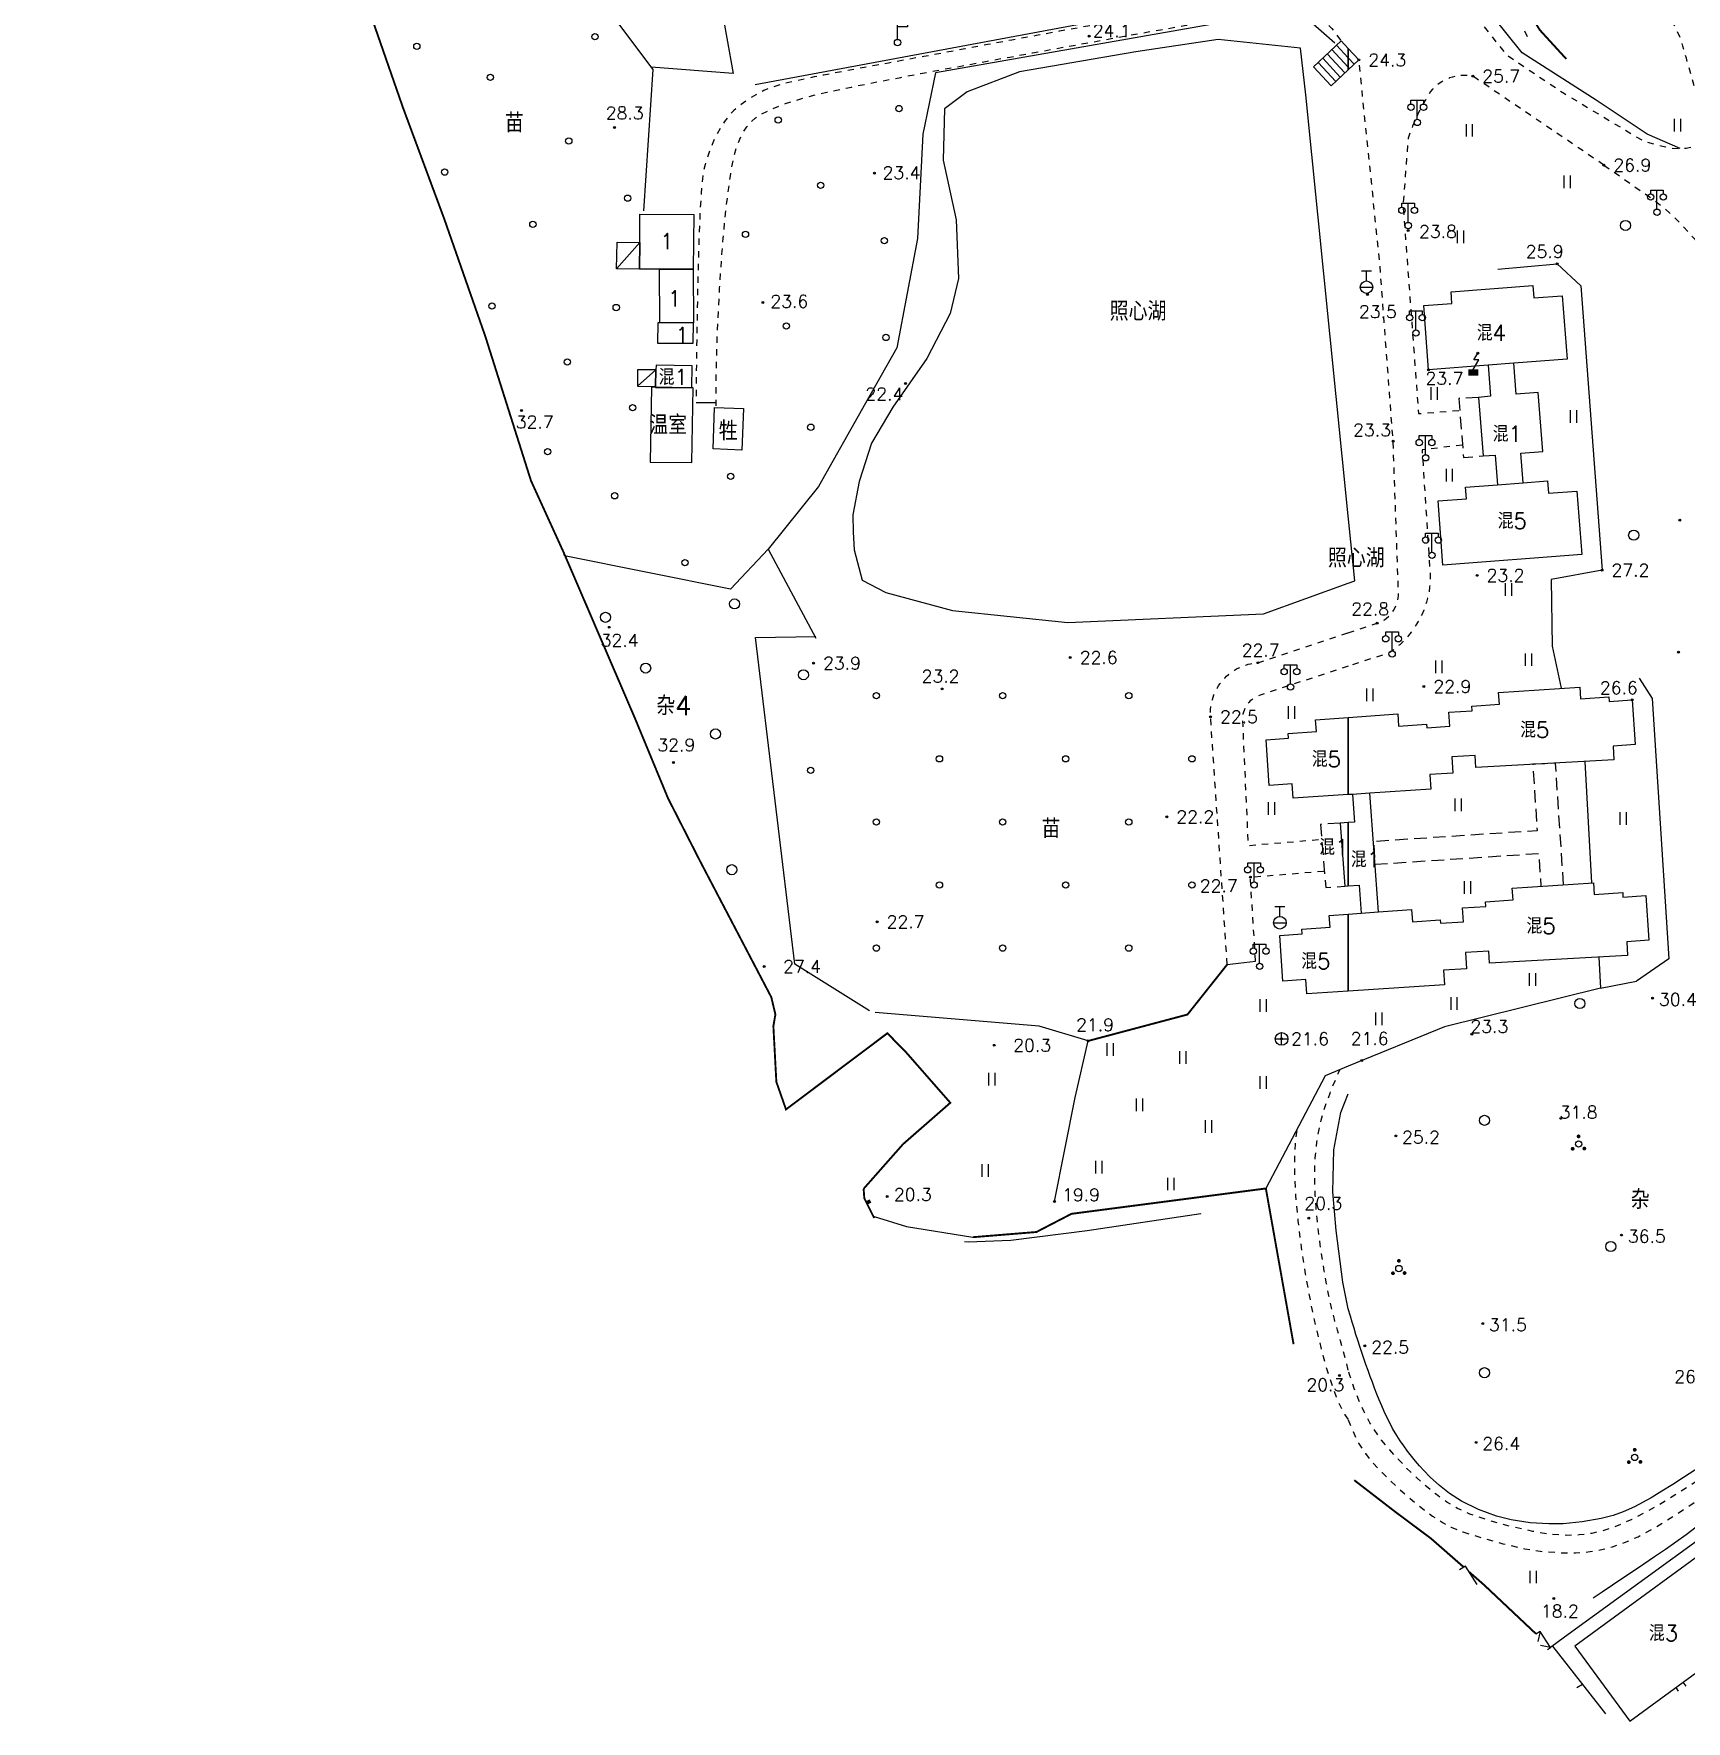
# Model space of a CAD drawing. Extents: x 115374 to 116875, y 149866 to 152432.
# Drawn here: x 115791.7 to 116053.6, y 150052 to 150319.4 of the extents above; entities that cross this region are included whole.
import ezdxf
from ezdxf.enums import TextEntityAlignment as Align

# ---------------------------------------------------------------- set-up
doc = ezdxf.new("R2010")
doc.units = 0
doc.header["$MEASUREMENT"] = 0
doc.header["$PDMODE"] = 32
doc.header["$PDSIZE"] = 0.3
for name, pattern in [('X3', [5, 4, -1]), ('X5', [3, 2, -1]), ('X6', [2, 1, -1])]:
    doc.linetypes.add(name, pattern=pattern)
doc.layers.get('0').update_dxf_attribs({"linetype": 'CONTINUOUS'})
for name, color, linetype in [('BOUND', 7, 'CONTINUOUS'), ('DLDW', 14, 'CONTINUOUS'), ('DLSS', 5, 'CONTINUOUS'), ('DMTZ', 5, 'CONTINUOUS'), ('GCD', 1, 'CONTINUOUS'), ('GXYZ', 2, 'CONTINUOUS'), ('JMD', 6, 'CONTINUOUS'), ('SXSS', 5, 'CONTINUOUS'), ('YZH', 2, 'CONTINUOUS'), ('ZBTZ', 5, 'CONTINUOUS')]:
    doc.layers.add(name, color=color, linetype=linetype)
doc.styles.add('HZ', font='rs.shx', dxfattribs={"bigfont": 'hztxt.shx'})
doc.linetypes.add('X17', pattern='A,9.4,[169,symbolx.shx,S=1,R=0,X=0,Y=0.15],0.6', length=10)
doc.linetypes.add('X18', pattern='A,9.4,[169,symbolx.shx,S=1,R=-90,X=0,Y=-0.15],0.6', length=10)
doc.linetypes.add('X20', pattern='A,4.5,[145,symbolx.shx,S=1,R=0,X=0,Y=0],4.5,-0.5,[146,symbolx.shx,S=1,R=0,X=0,Y=0],-0.5', length=10)
doc.linetypes.add('X23', pattern='A,8,-1,[148,symbolx.shx,S=1,R=0,X=0,Y=0],-1', length=10)
doc.linetypes.add('X33', pattern='A,2,[150,symbolx.shx,S=1,R=0,X=0,Y=1],1e-11', length=2)
doc.linetypes.add('X34', pattern='A,2,[150,symbolx.shx,S=1,R=0,X=0,Y=0],1e-11', length=2)
doc.linetypes.add('X35', pattern='A,2,[4,symbolt.shx,S=1,R=0,X=0,Y=0],2,[28,symbolt.shx,S=1,R=0,X=0,Y=0],1e-11', length=4)
doc.linetypes.add('X36', pattern='A,2,[4,symbolt.shx,S=1,R=180,X=0,Y=0],2,[28,symbolt.shx,S=1,R=180,X=0,Y=0],1e-11', length=4)
doc.linetypes.add('X4', pattern='A,0,-1e-09,[149,symbolx.shx,S=0.15,R=0,X=0,Y=0],-1.6', length=1.6)

# ---------------------------------------------------------------- blocks, each defined once
blk = doc.blocks.new('GC121')
for p, q in [((-0.5, -0.64), (-0.5, 1.36)), ((-0.5, -0.64), (-0.5, 0.86)), ((0.5, -0.64), (0.5, 1.36))]:
    blk.add_line(p, q)
blk = doc.blocks.new('GC159')
blk.add_circle((0.73, 0.68), 0.5)
blk = doc.blocks.new('GC044')
for p, q in [((-1, 0), (1, 0)), ((0, -1), (0, 1))]:
    blk.add_line(p, q)
blk.add_circle((0, 0), 1)
blk = doc.blocks.new('GC133')
for p, q in [((-0.81, 2.59), (0.79, 2.59)), ((-0.01, 0.99), (-0.01, 2.59)), ((-1.01, -0.01), (0.99, -0.01))]:
    blk.add_line(p, q)
blk.add_circle((-0.01, -0.01), 1)
blk = doc.blocks.new('GC097')
for p, q in [((-1, 2.92), (-1, 3.52)), ((-1, 3.52), (1, 3.52)), ((0, 0.52), (0, 3.52)), ((1, 3.52), (1, 2.92))]:
    blk.add_line(p, q)
for centre in [(-1, 2.42), (1, 2.42), (0.01, 0)]:
    blk.add_circle(centre, 0.5)
blk = doc.blocks.new('GC122')
blk.add_circle((0, 0), 0.8)
blk = doc.blocks.new('GC098')
for p, q in [((0, 0.5), (0, 3.5)), ((0, 3.5), (1.6, 3.5)), ((1.6, 3.5), (1.6, 2.5)), ((1.6, 2.5), (0, 2.5))]:
    blk.add_line(p, q)
blk.add_circle((0, 0), 0.5)
blk = doc.blocks.new('GC268')
for points, const_width in [([(-0.17, 0.74, 1), (0.13, 0.74, 1)], 0.3), ([(-0.15, 0.77, 1), (0.1, 0.77, 1)], 0.25), ([(-1.11, -1.23, 1), (-0.81, -1.23, 1)], 0.3), ([(-1.08, -1.22, 1), (-0.83, -1.22, 1)], 0.25), ([(0.74, -1.19, 1), (1.04, -1.19, 1)], 0.3), ([(0.73, -1.16, 1), (0.98, -1.16, 1)], 0.25)]:
    blk.add_lwpolyline(points, format="xyb", close=True, dxfattribs=dict(const_width=const_width))
blk.add_circle((-0.02, -0.48), 0.5)
blk = doc.blocks.new('GC129')
for p, q in [((0.06, 2.05), (0.66, 3.09)), ((0.48, 3.03), (0.67, 3.09)), ((0.67, 3.09), (0.72, 2.93)), ((-0.04, 0.49), (0.86, 2.05)), ((0.86, 2.05), (0.06, 2.05))]:
    blk.add_line(p, q)
at = {"linetype": 'Continuous', "const_width": 1, "flags": 128}
blk.add_lwpolyline([(-0.83, 0), (0.77, 0)], dxfattribs=at)
blk.add_point((0.67, 3.09))

msp = doc.modelspace()

# ---------------------------------------------------------------- linework, layer by layer
at = {"layer": 'BOUND', "linetype": 'Continuous', "elevation": 24.29, "flags": 128}
for points in [[(116000, 150317.08), (115998.88, 150318.29), (115994.48, 150314.21), (115997.28, 150311.19), (116000, 150313.71)], [(116000, 150313.71), (116001.68, 150315.27), (116000, 150317.08)]]:
    msp.add_lwpolyline(points, close=True, dxfattribs=at)
at = {"layer": 'DLDW', "linetype": 'Continuous', "elevation": 29.99, "flags": 128}
msp.add_lwpolyline([(115896.19, 150263.31), (115889.6, 150263.4), (115889.39, 150251.54), (115895.98, 150251.45)], close=True, dxfattribs=at)
at = {"layer": 'DLDW', "linetype": 'Continuous', "elevation": 26.84, "flags": 128}
msp.add_lwpolyline([(115904.17, 150260.05), (115903.92, 150253.44), (115899.38, 150253.62), (115899.58, 150260.19), (115904.17, 150260.05)], dxfattribs=at)
at = {"layer": 'DLSS', "linetype": 'X6', "flags": 128}
for points, elevation in [([(116000, 150390.71), (116004.07, 150369.01), (116006.48, 150357.45), (116008.2, 150349.4), (116010.15, 150343.64), (116015.3, 150331.83), (116021.23, 150320.91), (116025.04, 150316.1), (116034.24, 150309.96), (116046.76, 150302.44), (116050.29, 150301.48), (116051.28, 150301.31), (116052.52, 150301.23), (116053.55, 150301.3), (116054.55, 150301.53), (116055.59, 150302.1), (116056.22, 150302.89), (116056.37, 150303.23), (116056.5, 150304.2), (116056.38, 150305.21), (116056.24, 150305.89), (116056, 150306.89), (116055.74, 150307.87), (116055.48, 150308.85), (116055.21, 150309.81), (116054.94, 150310.77), (116054.67, 150311.73), (116054.4, 150312.68), (116054.12, 150313.64), (116053.84, 150314.59), (116053.57, 150315.54), (116053.29, 150316.5), (116053.02, 150317.46), (116052.72, 150318.55), (116047.47, 150329.64), (116039.14, 150340.64), (116029.89, 150354.79), (116022.49, 150365.8), (116019.93, 150369.66), (116018.13, 150374.65), (116016.16, 150382.42), (116014.98, 150403.52), (116015.64, 150421.28), (116015.46, 150424.58), (116014.76, 150428.08), (116013.01, 150432.37), (116011.44, 150434.78), (116009.75, 150435.39), (116007.73, 150435.1)], 29.19), ([(116040.51, 150298.61), (116046.83, 150294.2), (116048.47, 150293.05), (116050.04, 150291.81), (116051.4, 150290.62), (116052.81, 150289.2), (116054.15, 150287.72), (116054.8, 150286.96), (116055.45, 150286.2), (116056.1, 150285.43), (116057.13, 150284.2), (116057.78, 150283.44), (116058.43, 150282.67), (116059.08, 150281.91), (116059.72, 150281.15), (116060.94, 150279.69), (116061.57, 150278.92), (116062.2, 150278.14), (116062.84, 150277.36), (116063.47, 150276.59), (116064.12, 150275.83), (116065.19, 150274.64), (116066.61, 150273.24), (116068.09, 150271.89), (116069.61, 150270.6), (116071.18, 150269.34), (116073.69, 150267.45), (116075.35, 150266.34), (116076.91, 150265.44), (116078.72, 150264.62), (116081.54, 150263.58), (116084.18, 150262.71), (116087.05, 150261.78), (116089.94, 150261.03), (116091.48, 150260.8), (116093.48, 150260.67), (116094.49, 150260.66), (116096.77, 150260.77), (116100.74, 150261.29), (116104.46, 150261.71), (116106.46, 150261.72), (116107.78, 150261.57), (116108.76, 150261.36), (116110.68, 150260.7), (116112.49, 150259.82), (116113.33, 150259.29), (116127.9, 150237.94), (116136.12, 150226.2), (116152.82, 150202.86), (116157.07, 150196.34), (116157.45, 150195.39), (116157.54, 150194.79), (116157.36, 150193.83), (116156.93, 150192.89), (116156.43, 150192), (116155.9, 150191.15), (116155.34, 150190.33), (116154.75, 150189.5), (116154.14, 150188.72), (116153.52, 150187.95), (116152.88, 150187.19), (116152.22, 150186.43), (116150.88, 150184.94), (116149.51, 150183.47), (116148.6, 150182.52), (116147.19, 150181.07), (116145.78, 150179.61), (116144.42, 150178.12), (116143.78, 150177.36), (116143.17, 150176.57), (116142.6, 150175.75), (116141.88, 150174.48), (116141.49, 150173.56), (116141.18, 150172.6), (116140.91, 150171.25), (116140.84, 150170.25), (116140.85, 150169.25), (116140.92, 150168.25), (116141.01, 150167.42), (116141.15, 150166.42), (116141.28, 150165.43), (116141.4, 150164.43), (116141.46, 150163.44), (116141.46, 150162.45), (116141.15, 150161.24), (116141.18, 150160.46), (116140.9, 150159.49), (116140.69, 150158.94), (116140.27, 150158.04), (116139.78, 150157.18), (116139.23, 150156.35), (116138.65, 150155.53), (116138.03, 150154.74), (116137.4, 150153.95), (116136.75, 150153.17), (116135.55, 150151.73), (116134.92, 150150.95), (116134.29, 150150.17), (116133.67, 150149.39), (116133.06, 150148.6), (116132.44, 150147.82), (116131.81, 150147.04), (116131.18, 150146.27), (116130.54, 150145.5), (116129.9, 150144.73), (116129.24, 150143.98), (116127.91, 150142.48), (116127.1, 150141.6), (116125.7, 150140.17), (116124.25, 150138.79), (116122.76, 150137.45), (116121.06, 150136.04), (116119.47, 150134.82), (116117.86, 150133.63), (116116.21, 150132.49), (116114.2, 150131.21), (116112.48, 150130.2), (116109.85, 150128.74), (116107.22, 150127.29), (116104.75, 150125.89), (116103.04, 150124.86), (116101.35, 150123.79), (116099.67, 150122.7), (116098, 150121.6), (116096.35, 150120.47), (116094.43, 150119.11), (116092.81, 150117.93), (116091.2, 150116.74), (116089.6, 150115.54), (116088, 150114.34), (116086.41, 150113.13), (116084.82, 150111.91), (116083.24, 150110.69), (116081.67, 150109.45), (116079.26, 150107.5), (116077.71, 150106.23), (116076.17, 150104.95), (116074.62, 150103.69), (116073.06, 150102.43), (116071.49, 150101.2), (116069.68, 150099.85), (116068.06, 150098.67), (116066.43, 150097.52), (116064.79, 150096.37), (116063.14, 150095.23), (116061.49, 150094.11), (116059.83, 150092.99), (116057.76, 150091.62), (116056.08, 150090.53), (116054.39, 150089.45), (116052.7, 150088.38), (116051, 150087.33), (116049.29, 150086.29), (116047.55, 150085.3), (116044.91, 150083.92), (116042.15, 150082.73), (116040.24, 150082.11), (116038.59, 150081.73), (116036.6, 150081.48), (116034.59, 150081.41), (116032.18, 150081.55), (116029.22, 150082.04), (116026.01, 150082.76), (116022.12, 150083.81), (116019.28, 150084.78), (116017.3, 150085.68), (116015.6, 150086.7), (116013.98, 150087.87), (116012.42, 150089.14), (116010.91, 150090.48), (116009.29, 150092.04), (116007.9, 150093.49), (116006.56, 150094.98), (116005.91, 150095.75), (116005.29, 150096.53), (116004.69, 150097.32), (116003.96, 150098.4), (116003.44, 150099.25), (116002.96, 150100.13), (116002.51, 150101.02), (116002.09, 150101.93), (116001.69, 150102.85), (116001.31, 150103.78), (116000.95, 150104.72), (116000.57, 150105.81), (116000.27, 150106.76), (116000, 150107.61)], 20.25), ([(116000, 150099.73), (116000.38, 150098.8), (116000.76, 150097.88), (116001.16, 150096.96), (116001.64, 150096.02), (116002.15, 150095.18), (116002.72, 150094.37), (116003.33, 150093.58), (116003.98, 150092.82), (116005.35, 150091.36), (116006.8, 150089.95), (116008.3, 150088.57), (116010.18, 150086.95), (116011.75, 150085.67), (116013.37, 150084.48), (116015.04, 150083.4), (116016.33, 150082.71), (116018.17, 150081.96), (116021.04, 150081.08), (116024.51, 150080.1), (116028, 150079.27), (116030.98, 150078.85), (116033.99, 150078.64), (116036, 150078.63), (116037.97, 150078.78), (116039.94, 150079.12), (116041.89, 150079.62), (116043.79, 150080.27), (116045.92, 150081.19), (116048.55, 150082.62), (116050.26, 150083.66), (116051.95, 150084.74), (116053.63, 150085.84), (116055.4, 150087), (116057.08, 150088.1), (116058.76, 150089.19), (116060.43, 150090.28), (116062.11, 150091.38), (116063.78, 150092.47), (116065.45, 150093.57), (116067.12, 150094.68), (116068.78, 150095.79), (116070.42, 150096.93), (116072.05, 150098.09), (116073.9, 150099.48), (116075.47, 150100.71), (116077.03, 150101.96), (116078.58, 150103.22), (116080.13, 150104.48), (116081.68, 150105.75), (116083.24, 150107.01), (116084.79, 150108.27), (116086.3, 150109.46), (116087.89, 150110.68), (116089.49, 150111.89), (116091.09, 150113.09), (116092.7, 150114.28), (116094.32, 150115.46), (116095.93, 150116.64), (116097.56, 150117.8), (116099.2, 150118.95), (116100.85, 150120.08), (116102.52, 150121.17), (116104.4, 150122.31), (116107.02, 150123.76), (116109.67, 150125.18), (116111.53, 150126.17), (116114.16, 150127.62), (116116.58, 150129.02), (116118.28, 150130.07), (116119.95, 150131.18), (116121.57, 150132.35), (116123.2, 150133.69), (116124.69, 150135.03), (116126.14, 150136.42), (116127.54, 150137.85), (116128.9, 150139.32), (116130.26, 150140.91), (116130.89, 150141.68), (116131.52, 150142.46), (116132.14, 150143.24), (116132.76, 150144.02), (116133.38, 150144.81), (116133.99, 150145.6), (116134.63, 150146.43), (116135.25, 150147.22), (116135.86, 150148.01), (116136.47, 150148.8), (116137.09, 150149.59), (116137.7, 150150.38), (116138.44, 150151.33), (116139.05, 150152.12), (116139.66, 150152.91), (116140.26, 150153.71), (116140.84, 150154.52), (116141.41, 150155.34), (116142.1, 150156.42), (116142.6, 150157.3), (116143.06, 150158.2), (116143.46, 150159.13), (116143.8, 150160.08), (116144.13, 150161.54), (116144.21, 150162.53), (116144.19, 150164.03), (116144.12, 150165.02), (116144.03, 150166.02), (116143.95, 150167.01), (116143.88, 150168.01), (116143.85, 150168.88), (116143.87, 150169.9), (116143.95, 150170.91), (116144.13, 150171.9), (116144.48, 150172.99), (116144.93, 150173.87), (116145.49, 150174.68), (116146.14, 150175.45), (116147.58, 150176.9), (116148.96, 150178.2), (116150.42, 150179.56), (116151.87, 150180.92), (116152.59, 150181.61), (116159.34, 150187.31), (116159.8, 150187.41), (116160.38, 150187.59), (116161.52, 150187.37), (116175.32, 150170.27), (116179.17, 150164.08), (116179.56, 150157.72), (116155.85, 150134.35)], 19.26)]:
    msp.add_lwpolyline(points, dxfattribs=dict(at, elevation=elevation))
for points in [[(116000, 150333.31), (115996.58, 150329.3), (115992.53, 150327.47), (115991.61, 150326.94), (115990.13, 150326.31), (115986.05, 150325.46), (115984.54, 150325.16), (115982.8, 150324.84), (115980.83, 150324.49), (115978.63, 150324.1), (115976.2, 150323.68), (115973.54, 150323.23), (115970.69, 150322.75), (115967.7, 150322.23), (115964.56, 150321.68), (115961.27, 150321.1), (115957.84, 150320.48), (115954.26, 150319.82), (115950.54, 150319.14), (115946.67, 150318.42), (115942.84, 150317.7), (115939.24, 150317.03), (115935.87, 150316.4), (115932.72, 150315.82), (115929.81, 150315.28), (115927.12, 150314.78), (115924.66, 150314.33), (115922.43, 150313.92), (115920.4, 150313.54), (115918.55, 150313.19), (115916.87, 150312.87), (115915.37, 150312.58), (115914.04, 150312.31), (115910.39, 150311.49), (115908.48, 150310.88), (115907.37, 150310.43), (115906.39, 150309.93), (115905.05, 150309.12), (115903.8, 150308.22), (115902.62, 150307.24), (115901.87, 150306.44), (115901.15, 150305.51), (115900.46, 150304.44), (115899.8, 150303.24), (115899.19, 150301.88), (115898.9, 150301.14), (115898.63, 150300.36), (115898.36, 150299.55), (115898.11, 150298.7), (115897.87, 150297.8), (115897.65, 150296.43), (115897.45, 150294.15), (115897.26, 150290.95), (115897.1, 150286.84), (115896.95, 150281.81), (115896.83, 150275.87), (115896.72, 150269.01), (115896.63, 150261.24)], [(115899.81, 150260.43), (115899.82, 150263.04), (115899.86, 150265.68), (115899.92, 150268.33), (115900, 150271), (115900.1, 150273.69), (115900.23, 150276.4), (115900.38, 150279.12), (115900.56, 150281.86), (115900.75, 150284.53), (115900.95, 150287.04), (115901.17, 150289.4), (115901.4, 150291.6), (115901.64, 150293.64), (115901.89, 150295.52), (115902.15, 150297.25), (115902.42, 150298.82), (115902.74, 150300.24), (115903.12, 150301.54), (115903.58, 150302.71), (115904.1, 150303.76), (115904.7, 150304.67), (115905.36, 150305.46), (115906.09, 150306.11), (115906.9, 150306.64), (115908.72, 150307.54), (115910.82, 150308.37), (115914.49, 150309.48), (115915.85, 150309.81), (115917.38, 150310.16), (115919.19, 150310.55), (115921.26, 150310.98), (115923.6, 150311.45), (115926.21, 150311.97), (115929.09, 150312.52), (115932.23, 150313.12), (115935.65, 150313.76), (115939.21, 150314.42), (115942.78, 150315.08), (115946.37, 150315.74), (115949.97, 150316.4), (115953.59, 150317.06), (115957.22, 150317.72), (115960.87, 150318.38), (115964.53, 150319.04), (115968.04, 150319.67), (115971.21, 150320.23), (115974.06, 150320.73), (115976.57, 150321.17), (115978.75, 150321.55), (115980.61, 150321.86), (115982.13, 150322.11), (115985.39, 150322.55), (115988.5, 150322.68), (115991.64, 150322.53), (115993.66, 150322.31), (115994.27, 150322.16), (115995.97, 150321.36), (115996.68, 150321.02), (115997.42, 150320.28), (115998.88, 150318.29)], [(115985.31, 150172.43), (115984.48, 150185.75), (115996.21, 150186.72)], [(116000, 150107.61), (115999.53, 150109.52), (115999.1, 150110.92), (115998.78, 150112.24), (115998.28, 150113.93), (115997.8, 150115.67), (115997.36, 150117.49), (115996.94, 150119.37), (115996.55, 150121.31), (115996.18, 150123.32), (115995.85, 150125.39), (115995.54, 150127.53), (115995.28, 150129.64), (115995.06, 150131.64), (115994.89, 150133.53), (115994.77, 150135.3), (115994.69, 150136.96), (115994.67, 150138.5), (115994.69, 150139.94), (115994.77, 150141.26), (115994.88, 150142.51), (115995.03, 150143.73), (115995.22, 150144.92), (115995.45, 150146.08), (115995.71, 150147.22), (115996.01, 150148.32), (115996.34, 150149.4), (115996.71, 150150.45), (115997.11, 150151.49), (115997.52, 150152.53), (115997.95, 150153.58), (115998.4, 150154.63), (115998.66, 150155.23)], [(115991.83, 150145.55), (115991.78, 150145.31), (115991.66, 150144.37), (115991.57, 150143.4), (115991.51, 150142.39), (115991.47, 150141.33), (115991.46, 150140.22), (115991.47, 150139.06), (115991.51, 150137.86), (115991.57, 150136.6), (115991.66, 150135.3), (115991.76, 150133.96), (115991.88, 150132.62), (115992.02, 150131.26), (115992.17, 150129.89), (115992.34, 150128.51), (115992.53, 150127.11), (115992.73, 150125.71), (115992.95, 150124.29), (115993.19, 150122.86), (115993.44, 150121.42), (115993.71, 150119.98), (115993.99, 150118.52), (115994.29, 150117.06), (115994.6, 150115.59), (115994.94, 150114.12), (115995.29, 150112.63), (115995.65, 150111.17), (115996.02, 150109.75), (115996.41, 150108.38), (115996.81, 150107.06), (115997.22, 150105.79), (115997.64, 150104.57), (115998.08, 150103.39), (115998.53, 150102.27), (115998.98, 150101.45), (115999.48, 150100.53), (116000, 150099.73)]]:
    msp.add_lwpolyline(points, dxfattribs=at)
for points in [[(116000, 150224.48), (116004.56, 150225.99, 0.354851), (116007.93, 150231.27), (116007.1, 150254.84), (116004.99, 150283.16), (116001.68, 150315.27), (116000, 150317.08)], [(115980.82, 150171.91), (115978.18, 150211.16, -0.414784), (115985.69, 150219.74), (116000, 150224.48, 0.354851)]]:
    msp.add_lwpolyline(points, format="xyb", dxfattribs=at)
for points, elevation in [([(116040.51, 150298.61), (116019.73, 150312.71, 0.275238), (116013.05, 150310.29, 0.067408), (116009.48, 150302.86), (116008.68, 150292.24), (116011.13, 150259.23), (116017.66, 150259.74)], 26.92), ([(116018.1, 150254.21), (116011.69, 150253.49), (116012.95, 150234.02, -0.078218), (116012.58, 150229.99, -0.181692), (116006.57, 150221.33), (116000, 150219.17, 0.304802)], 23.48), ([(116000, 150219.17), (115986.03, 150214.6, 0.304802), (115983.21, 150210.99), (115984.13, 150190.77), (115995.8, 150191.74)], 23.48)]:
    msp.add_lwpolyline(points, format="xyb", dxfattribs=dict(at, elevation=elevation))
at = {"layer": 'DLSS', "linetype": 'X3', "const_width": 0.3, "elevation": 21.85, "flags": 128}
msp.add_lwpolyline([(115958.79, 150159.79), (115974.52, 150163.97), (115980.82, 150171.91)], dxfattribs=at)
at = {"layer": 'DLSS', "linetype": 'X6', "elevation": 13.6}
msp.add_lwpolyline([(116051.91, 150057.29), (116052.3, 150056.74)], dxfattribs=at)
at = {"layer": 'DMTZ', "linetype": 'X35', "flags": 128}
for points, elevation in [([(116052.61, 150301.24), (116047.36, 150303.52), (116039.26, 150308.92), (116027.55, 150316.38), (116022.4, 150322.84), (116015.23, 150336.78), (116012.4, 150345.8), (116008.65, 150366.87), (116003.21, 150396.47), (116000, 150412.4)], 26.49), ([(115896.53, 150346.78), (115902.53, 150313.13)], 30.97), ([(116000, 150243.01), (115993.26, 150309.77), (115992.42, 150317.14), (115979.4, 150318.53), (115966.33, 150316.55), (115947.91, 150313.39), (115939.6, 150310.22), (115936.03, 150307.54), (115935.83, 150299.4), (115937.88, 150289.96), (115938.25, 150280.61), (115936.89, 150275.08), (115933.19, 150267.98), (115927.83, 150260.25), (115924.45, 150254.56), (115922.51, 150248.46), (115921.49, 150243.17), (115921.54, 150240.44), (115921.69, 150237.63), (115922.99, 150232.81), (115926.7, 150230.86), (115937.27, 150227.99), (115955.58, 150226.12), (115986.56, 150227.5), (116000, 150232.34)], 23.29), ([(116038.58, 150184.85), (116037.53, 150204.08)], 21.98), ([(116039.95, 150168.13), (116045.65, 150169.25)], 21.98), ([(116000, 150117.3), (115999.13, 150121.53), (115998.06, 150129.72), (115997.54, 150135.87), (115997.72, 150142.54), (115998.83, 150148.42), (116000, 150151.38)], 21.16), ([(116081.32, 150114.59), (116081.16, 150113.77), (116080.76, 150112.46), (116080.12, 150111.69), (116079.46, 150110.93), (116078.8, 150110.18), (116077.45, 150108.69), (116076.06, 150107.23), (116074.64, 150105.81), (116073.16, 150104.45), (116071.43, 150103.02), (116069.83, 150101.82), (116068.21, 150100.66), (116066.56, 150099.52), (116064.91, 150098.39), (116063.25, 150097.28), (116061.59, 150096.16), (116059.93, 150095.05), (116058.26, 150093.94), (116056.59, 150092.84), (116054.91, 150091.74), (116053.11, 150090.57), (116051.41, 150089.49), (116049.7, 150088.43), (116047.98, 150087.39), (116045.35, 150085.95), (116043.54, 150085.13), (116041.98, 150084.58), (116040.05, 150084.08), (116037.08, 150083.56), (116034.07, 150083.26), (116031.8, 150083.22), (116028.8, 150083.41), (116025.83, 150083.86), (116023.48, 150084.45), (116020.66, 150085.51), (116017.95, 150086.83), (116016.02, 150088.06), (116014.45, 150089.3), (116012.97, 150090.66), (116011.97, 150091.69), (116011.3, 150092.44), (116010.65, 150093.2), (116010.02, 150093.99), (116009.41, 150094.78), (116008.82, 150095.59), (116008.24, 150096.41), (116007.69, 150097.25), (116007.03, 150098.36), (116006.56, 150099.23), (116006.12, 150100.13), (116005.7, 150101.04), (116005.3, 150101.95), (116004.92, 150102.88), (116004.55, 150103.81), (116004.18, 150104.74), (116003.83, 150105.68), (116003.48, 150106.62), (116003.14, 150107.56), (116002.8, 150108.51), (116002.47, 150109.45), (116002.14, 150110.4), (116001.83, 150111.36), (116001.51, 150112.33), (116001.21, 150113.28), (116000.92, 150114.24), (116000.64, 150115.2), (116000.35, 150116.15), (116000, 150117.3)], 21.16), ([(116032.35, 150063.87), (116040.77, 150053.13)], 16.22)]:
    msp.add_lwpolyline(points, dxfattribs=dict(at, elevation=elevation))
at = {"layer": 'DMTZ', "linetype": 'X34', "flags": 128}
msp.add_lwpolyline([(115934.61, 150313.28), (115986.42, 150322.4), (115993.55, 150321.77), (115997.86, 150317.97)], dxfattribs=at)
at = {"layer": 'DMTZ', "linetype": 'Continuous', "elevation": 28.65, "flags": 128}
msp.add_lwpolyline([(116028.38, 150318.93), (116027.96, 150319.84)], dxfattribs=at)
at = {"layer": 'DMTZ', "linetype": 'X33', "flags": 128}
msp.add_lwpolyline([(115934.6, 150313.26), (115932.59, 150303.5), (115931.76, 150286.99), (115928.46, 150269.66), (115923.5, 150260.86), (115916.07, 150247.66), (115908.09, 150237.75)], dxfattribs=at)
at = {"layer": 'DMTZ', "linetype": 'X36', "flags": 128}
for points, elevation in [([(116023.68, 150282.11), (116033.12, 150282.97), (116036.85, 150279.47), (116040.21, 150234.41), (116032.14, 150232.94), (116032.29, 150222.38), (116033.76, 150215.69)], 24.78), ([(116039.69, 150173.06), (116039.95, 150168.13), (116015.27, 150162)], 21.98)]:
    msp.add_lwpolyline(points, dxfattribs=dict(at, elevation=elevation))
at = {"layer": 'DMTZ', "linetype": 'X35', "flags": 128}
for points in [[(116000, 150232.34), (116001.04, 150232.72), (116000, 150243.01)], [(116055.85, 150080.97), (116034.26, 150065.3), (116032.04, 150063.63)]]:
    msp.add_lwpolyline(points, dxfattribs=at)
at = {"layer": 'DMTZ', "linetype": 'X36', "flags": 128}
msp.add_lwpolyline([(116046.11, 150217.3), (116048.17, 150214.04), (116050.81, 150172.8), (116045.65, 150169.25)], dxfattribs=at)
at = {"layer": 'DMTZ', "linetype": 'X33', "flags": 128}
for points, elevation in [([(115953.44, 150134.35), (115956.73, 150150.81), (115958.79, 150159.79), (115951, 150162.12), (115925.05, 150164.31)], 19.92), ([(116123.75, 150127.28), (116122.11, 150127.43), (116120.08, 150127.54), (116119.08, 150127.53), (116118.1, 150127.45), (116116.25, 150127.07), (116115.32, 150126.76), (116113.51, 150125.91), (116111.75, 150124.88), (116110.03, 150123.76), (116107.34, 150121.96), (116105.68, 150120.84), (116104.04, 150119.72), (116102.4, 150118.59), (116100.88, 150117.54), (116099.24, 150116.39), (116097.61, 150115.24), (116095.98, 150114.09), (116094.35, 150112.93), (116092.72, 150111.77), (116091.09, 150110.61), (116089.46, 150109.44), (116087.84, 150108.27), (116086.21, 150107.1), (116084.59, 150105.93), (116082.97, 150104.75), (116081.44, 150103.63), (116079.83, 150102.45), (116078.22, 150101.26), (116076.61, 150100.07), (116075.01, 150098.87), (116073.41, 150097.67), (116071.82, 150096.46), (116070.23, 150095.24), (116068.65, 150094.01), (116067.09, 150092.76), (116065.77, 150091.68), (116064.24, 150090.4), (116062.73, 150089.09), (116061.22, 150087.78), (116059.7, 150086.47), (116058.18, 150085.17), (116056.64, 150083.89), (116055.14, 150082.7), (116053.54, 150081.51), (116051.91, 150080.34), (116050.27, 150079.2), (116048.51, 150077.99), (116046.85, 150076.87), (116045.19, 150075.76), (116043.53, 150074.64), (116041.87, 150073.53), (116040.21, 150072.41), (116038.8, 150071.46)], 17.95)]:
    msp.add_lwpolyline(points, dxfattribs=dict(at, elevation=elevation))
at = {"layer": 'GCD'}
for p in [(115958.95, 150319.04, 24.13), (115883.71, 150304.57, 28.28), (115924.9, 150297.33, 23.4), (115907.25, 150276.83, 23.64), (115929.82, 150264, 22.44), (115868.97, 150259.71, 32.71), (115882.9, 150225.35, 32.42), (115893.05, 150203.93, 32.93), (115907.44, 150171.6, 27.35), (115943.91, 150159.09, 20.34), (115926.95, 150135.14, 20.32), (115993.73, 150131.7, 20.26), (115998.59, 150106.76, 20.26)]:
    msp.add_point(p, dxfattribs=at)
at = {"layer": 'GCD', "linetype": 'Continuous'}
for p in [(116001.68, 150315.27, 24.29), (116019.73, 150312.71, 25.68), (116040.51, 150298.61, 26.92), (116009.5, 150288.26, 23.77), (116033.12, 150282.97, 25.89), (116003.03, 150278.1, 23.5), (116012.7, 150266.17, 23.7), (116007.1, 150254.84, 23.3), (116052.52, 150242.34, 33.3), (116020.42, 150233.58, 23.24), (116040.21, 150234.41, 27.2), (116004.56, 150225.99, 22.77), (115955.95, 150220.56, 22.65), (116052.32, 150221.42, 30.6), (115915.28, 150219.66, 23.91), (115985.69, 150219.74, 22.73), (115935.66, 150215.57, 23.17), (116011.99, 150215.97, 22.85), (116044.97, 150213.84, 26.62), (115978.18, 150211.16, 22.54), (115971.26, 150195.31, 22.17), (115984.48, 150185.75, 22.7), (115925.35, 150178.68, 22.72), (116048.23, 150166.57, 30.4), (115958.79, 150159.79, 21.85), (115989.44, 150160.11, 21.63), (116019.59, 150160.87, 23.3), (116002.13, 150156.68, 21.64), (116033.7, 150147.51, 31.8), (116007.52, 150144.72, 25.2), (115953.44, 150134.35, 19.92), (116043.31, 150129.02, 36.5), (116021.3, 150114.98, 31.5), (116002.64, 150111.45, 22.5), (116020.24, 150096.16, 26.4), (116032.55, 150071.42, 18.2)]:
    msp.add_point(p, dxfattribs=at)
at = {"layer": 'JMD', "linetype": 'Continuous'}
for p, q in [((115887.73, 150286.34), (115884.05, 150282.16)), ((115890.28, 150266.16), (115887.35, 150263.58)), ((116030.39, 150066.18), (116030.05, 150064.62)), ((116032.04, 150063.63), (116030.47, 150063.97))]:
    msp.add_line(p, q, dxfattribs=at)
at = {"layer": 'JMD', "linetype": 'Continuous', "flags": 128}
for points in [[(115887.69, 150282.11), (115887.73, 150286.34), (115887.76, 150290.85), (115896.3, 150290.8), (115896.21, 150282.14), (115890.87, 150282.12)], [(115884.12, 150286.37), (115887.73, 150286.34), (115887.69, 150282.11), (115884.05, 150282.16)], [(115896.21, 150282.14), (115896.23, 150273.61), (115890.9, 150273.62), (115890.87, 150282.12), (115896.21, 150282.14)], [(116012.7, 150266.17), (116011.97, 150276.35), (116016.41, 150276.67), (116016.28, 150278.51), (116029.25, 150279.51), (116029.4, 150277.56), (116033.91, 150277.91), (116034.68, 150267.87), (116026.25, 150267.22), (116022.16, 150266.9)], [(115890.57, 150273.62), (115890.55, 150270.41), (115896.21, 150270.4), (115896.23, 150273.61), (115890.9, 150273.62)], [(115890.28, 150266.16), (115887.38, 150266.15), (115887.35, 150263.58), (115890.22, 150263.52)], [(115890.3, 150266.89), (115890.28, 150266.16), (115890.22, 150263.52), (115890.22, 150263.37), (115895.99, 150263.32), (115896.04, 150266.79), (115890.3, 150266.89)], [(116023.63, 150247.93), (116027.72, 150248.24), (116027.35, 150252.97), (116030.84, 150253.24), (116030.11, 150262.56), (116026.63, 150262.29), (116026.25, 150267.22), (116022.16, 150266.9), (116022.54, 150261.98), (116020.65, 150261.79), (116021.37, 150252.51), (116023.26, 150252.65)], [(116015, 150235.2), (116014.27, 150245.38), (116018.71, 150245.7), (116018.58, 150247.54), (116023.63, 150247.93), (116027.72, 150248.24), (116031.56, 150248.54), (116031.71, 150246.59), (116036.21, 150246.94), (116036.99, 150236.9)], [(116000, 150211.05), (116007.84, 150211.62), (116007.98, 150209.7), (116012.4, 150210.02), (116012.44, 150209.44), (116016.08, 150209.68), (116015.94, 150211.88), (116019.62, 150212.13), (116019.57, 150212.85), (116023.94, 150213.15), (116023.81, 150215.02), (116036.69, 150215.88), (116036.81, 150214.01), (116041.31, 150214.31), (116041.36, 150213.6), (116044.97, 150213.84), (116045.44, 150206.75), (116041.95, 150206.52), (116042.09, 150204.33), (116020.22, 150203.14), (116020.1, 150205.05), (116016.41, 150204.81), (116016.58, 150202.24), (116012.94, 150202), (116013.09, 150199.7), (116003.43, 150199.06), (116000.68, 150198.87), (116000, 150198.83)], [(116000, 150198.83), (115991.26, 150198.24), (115991.1, 150200.53), (115987.45, 150200.29), (115986.97, 150207.51), (115990.54, 150207.75), (115990.49, 150208.52), (115994.94, 150208.82), (115994.82, 150210.68), (116000, 150211.05)], [(116000, 150184.36), (116001.72, 150184.48), (116002.05, 150180.03), (116004.79, 150180.23), (116003.43, 150199.06), (116000.68, 150198.87), (116001, 150194.45), (116000, 150194.39)], [(116000, 150194.39), (115998.74, 150194.31), (115999.46, 150184.32), (116000, 150184.36)], [(116000, 150179.88), (116002.05, 150180.03), (116004.79, 150180.23), (116010.02, 150180.61), (116010.16, 150178.68), (116014.58, 150179), (116014.61, 150178.43), (116018.26, 150178.67), (116018.11, 150180.87), (116021.8, 150181.12), (116021.75, 150181.84), (116026.11, 150182.13), (116025.99, 150184.01), (116038.87, 150184.87), (116038.99, 150183), (116043.49, 150183.3), (116043.53, 150182.59), (116047.15, 150182.83), (116047.62, 150175.74), (116044.12, 150175.51), (116044.27, 150173.31), (116022.4, 150172.12), (116022.27, 150174.04), (116018.59, 150173.8), (116018.76, 150171.23), (116015.11, 150170.98), (116015.27, 150168.69), (116000, 150167.67)], [(116000, 150167.67), (115993.43, 150167.23), (115993.28, 150169.52), (115989.63, 150169.28), (115989.15, 150176.5), (115992.71, 150176.74), (115992.66, 150177.51), (115997.12, 150177.81), (115996.99, 150179.67), (116000, 150179.88)], [(116065.62, 150067.36), (116056.9, 150079.24), (116035.91, 150063.83), (116044.62, 150051.95)]]:
    msp.add_lwpolyline(points, close=True, dxfattribs=at)
at = {"layer": 'JMD', "linetype": 'Continuous'}
for points in [[(116018.56, 150076.55), (116017.63, 150075.96)], [(116020.43, 150073.64), (116018.56, 150076.55)], [(116031.56, 150063.32), (116032.04, 150063.63), (116030.39, 150066.18), (116029.7, 150065.74)]]:
    msp.add_lwpolyline(points, dxfattribs=at)
at = {"layer": 'SXSS', "linetype": 'Continuous'}
msp.add_lwpolyline([(115976.65, 150132.32), (115976.61, 150132.36), (115958.62, 150129.69), (115946.53, 150128.15), (115939.78, 150127.87), (115939.17, 150127.95)], dxfattribs=at)
at = {"layer": 'YZH', "linetype": 'Continuous'}
for p, q in [((116000, 150314.13, 22.07), (115997.41, 150316.93, 24.25)), ((116000, 150315.61, 22.69), (115998.15, 150317.61, 24.25)), ((115998.01, 150311.87, 21.89), (115995.21, 150314.89, 24.25)), ((115998.74, 150312.55, 21.89), (115995.95, 150315.57, 24.25)), ((115999.48, 150313.23, 21.89), (115996.68, 150316.25, 24.25)), ((116000.95, 150314.59, 21.89), (116000, 150315.61, 22.69)), ((116000.21, 150313.91, 21.89), (116000, 150314.13, 22.07))]:
    msp.add_line(p, q, dxfattribs=at)
at = {"layer": 'YZH', "linetype": 'X5'}
msp.add_line((116053.53, 150057.51, 24.62), (116053.07, 150058.15, 24.62), dxfattribs=at)
at = {"layer": 'YZH', "linetype": 'X18', "const_width": 0.3}
msp.add_lwpolyline([(115909.37, 150153.3), (115908.9, 150162.13), (115909.22, 150163.99), (115908.57, 150166.72), (115897.28, 150188.29), (115892.21, 150198.24), (115886.96, 150210.94), (115875.67, 150237.21), (115870.49, 150248.58), (115863.24, 150271.5), (115856.74, 150290.09), (115850.21, 150307.7), (115843.48, 150327.06), (115836.66, 150347.06), (115831.55, 150364.36), (115828.08, 150377.01), (115825.06, 150388.09), (115816.99, 150414.23), (115810.82, 150434.5), (115803.12, 150461.34), (115796.93, 150482.3), (115791.85, 150500)], dxfattribs=at)
at = {"layer": 'YZH', "linetype": 'X17', "const_width": 0.3, "flags": 128}
for points, elevation in [([(116000, 150433.51), (116007.73, 150435.33), (116007.84, 150422.17), (116008.4, 150413.29), (116009.71, 150403.51), (116011.31, 150391.07), (116016.35, 150364.67), (116020.4, 150346.54), (116023.26, 150333.1), (116024.89, 150328.68), (116030.37, 150320), (116034.55, 150315.43)], 29.38), ([(116029.72, 150065.83), (116021.55, 150073.53), (116019.14, 150075.64)], 21.26)]:
    msp.add_lwpolyline(points, dxfattribs=dict(at, elevation=elevation))
at = {"layer": 'YZH', "linetype": 'X20', "flags": 128}
msp.add_lwpolyline([(115996.9, 150332.11), (115995.19, 150330.25), (115989.75, 150326.99), (115906.02, 150311.31)], dxfattribs=at)
at = {"layer": 'YZH', "linetype": 'Continuous', "elevation": 24.29, "flags": 128}
for points in [[(116000, 150317.08), (115998.88, 150318.29), (115994.48, 150314.21)], [(116000, 150313.71), (116001.68, 150315.27), (116000, 150317.08)], [(115997.28, 150311.19), (116000, 150313.71)]]:
    msp.add_lwpolyline(points, dxfattribs=at)
at = {"layer": 'YZH', "linetype": 'X5', "flags": 128}
for points, elevation in [([(116020.65, 150261.79), (116017.52, 150261.59), (116018.25, 150252.27), (116021.37, 150252.51)], 23.48), ([(116034.11, 150184.55), (116032.83, 150203.82), (116029.23, 150203.63), (116029.93, 150193.11), (116004, 150191.38), (116004.24, 150187.79), (116030.17, 150189.51), (116030.52, 150184.31)], 22.48), ([(115998.74, 150194.31), (115995.6, 150194.11), (115996.43, 150184.09), (115999.46, 150184.32)], 23.1)]:
    msp.add_lwpolyline(points, dxfattribs=dict(at, elevation=elevation))
at = {"layer": 'YZH', "linetype": 'X18', "const_width": 0.3, "elevation": 23.41, "flags": 128}
msp.add_lwpolyline([(115929.85, 150158.07), (115926.96, 150161), (115910.9, 150148.93), (115909.37, 150153.3)], dxfattribs=at)
at = {"layer": 'YZH', "linetype": 'X17', "const_width": 0.3}
for points, elevation in [([(115929.45, 150143.43), (115936.94, 150149.98), (115929.85, 150158.07)], 23.41), ([(116018.29, 150076.38), (116013.12, 150080.91), (116007.31, 150085.25), (116000.95, 150090.16)], 21.26)]:
    msp.add_lwpolyline(points, dxfattribs=dict(at, elevation=elevation))
at = {"layer": 'YZH', "linetype": 'X17', "const_width": 0.3, "flags": 128}
msp.add_lwpolyline([(115923.2, 150136.35), (115929.45, 150143.43)], dxfattribs=at)
at = {"layer": 'YZH', "linetype": 'X17', "const_width": 0.3}
for points in [[(115923.2, 150136.35), (115923.31, 150134.84), (115924.88, 150131.71)], [(115991.33, 150111.72), (115986.94, 150136.4), (115956.13, 150132.38), (115950.58, 150129.5), (115940.53, 150128.68)]]:
    msp.add_lwpolyline(points, dxfattribs=at)
at = {"layer": 'YZH', "linetype": 'Continuous', "const_width": 0.6, "flags": 128}
msp.add_lwpolyline([(115923.68, 150134.11), (115924.3, 150134.42)], dxfattribs=at)
at = {"layer": 'YZH', "linetype": 'X23', "flags": 128}
msp.add_lwpolyline([(115924.88, 150131.94), (115930.01, 150130.37), (115940.53, 150128.68)], dxfattribs=at)
at = {"layer": 'ZBTZ', "linetype": 'X4', "flags": 128}
for points, elevation in [([(115844.96, 150322.79), (115865.91, 150333.26), (115878.1, 150329.36), (115889.81, 150313.76), (115888.34, 150291.34)], 25.36), ([(115902.53, 150313.13), (115889.52, 150314.15)], 30.97), ([(115902.1, 150231.39), (115875.82, 150236.67), (115875.7, 150237.15)], 25.36), ([(115902.1, 150231.39), (115908.09, 150237.75)], 25.36), ([(115980.82, 150171.91), (115985.31, 150172.43)], 21.89), ([(116015.27, 150162), (116000, 150155.77)], 21.98), ([(116000, 150155.77), (115996.33, 150154.28), (115986.94, 150136.4)], 21.64)]:
    msp.add_lwpolyline(points, dxfattribs=dict(at, elevation=elevation))
for points in [[(115896.68, 150260.96), (115899.87, 150260.96)], [(115908.09, 150237.75), (115915.62, 150223.62)], [(115906.09, 150223.72), (115915.62, 150223.87)], [(115924.14, 150164.58), (115912.31, 150171.98), (115906.09, 150223.72)]]:
    msp.add_lwpolyline(points, dxfattribs=at)
at = {"layer": 'ZBTZ', "linetype": 'X4', "elevation": 19.3}
msp.add_lwpolyline([(116036.2, 150057.28), (116037.1, 150057.82)], dxfattribs=at)

# ---------------------------------------------------------------- block references
at = {"layer": 'DLDW', "linetype": 'Continuous'}
for name, p in [('GC098', (115928.57, 150318.04, 24.2)), ('GC097', (116010.93, 150305.37, 24.47)), ('GC097', (116009.49, 150289.03, 23.77)), ('GC097', (116048.92, 150291.14, 25.02)), ('GC097', (116010.72, 150272.01, 23.62)), ('GC097', (116012.24, 150252.21, 23.29)), ('GC097', (116013.26, 150236.75, 23.03)), ('GC097', (116006.94, 150221.11, 22.85)), ('GC097', (115990.84, 150215.89, 22.69)), ('GC097', (115985.07, 150184.49, 22.05)), ('GC097', (115985.95, 150171.6, 21.88))]:
    msp.add_blockref(name, p, dxfattribs=at)
at = {"layer": 'GXYZ', "linetype": 'Continuous'}
for name, p in [('GC133', (116002.9, 150279.27, 23.5)), ('GC129', (116019.85, 150265.72)), ('GC133', (115989.17, 150178.53, 21.97)), ('GC044', (115989.44, 150160.11, 21.63))]:
    msp.add_blockref(name, p, dxfattribs=at)
at = {"layer": 'ZBTZ', "linetype": 'Continuous'}
for name, p in [('GC159', (115879.9, 150318.3)), ('GC159', (115851.67, 150316.75)), ('GC159', (115863.32, 150311.83)), ('GC159', (115908.93, 150305.08)), ('GC159', (115928.09, 150306.89)), ('GC121', (116052.18, 150304.56)), ('GC121', (116019.21, 150303.76)), ('GC159', (115875.75, 150301.74)), ('GC159', (115856.07, 150296.82)), ('GC159', (115915.66, 150294.73)), ('GC121', (116034.73, 150295.62)), ('GC159', (115885.08, 150292.69)), ('GC122', (116043.94, 150289.05)), ('GC159', (115870.06, 150288.55)), ('GC159', (115903.75, 150286.97)), ('GC159', (115925.76, 150285.94)), ('GC121', (116017.81, 150286.88)), ('GC159', (115863.58, 150275.61)), ('GC159', (115883.26, 150275.35)), ('GC159', (115910.21, 150272.42)), ('GC159', (115926.01, 150270.61)), ('GC159', (115875.51, 150266.72)), ('GC121', (116013.63, 150262.07)), ('GC159', (115885.87, 150259.48)), ('GC121', (116035.72, 150258.38)), ('GC159', (115914.1, 150256.38)), ('GC159', (115872.4, 150252.5)), ('GC159', (115901.41, 150248.61)), ('GC121', (116016.04, 150249.12)), ('GC159', (115883.02, 150245.51)), ('GC122', (116045.23, 150239.95)), ('GC159', (115894.15, 150234.9)), ('GC121', (116025.4, 150230.97)), ('GC122', (115902.75, 150229.05)), ('GC122', (115882.3, 150226.93)), ('GC121', (116028.6, 150219.86)), ('GC122', (115888.66, 150218.89)), ('GC122', (115913.66, 150217.83)), ('GC121', (116014.38, 150218.72)), ('GC159', (115924.49, 150213.82)), ('GC159', (115944.49, 150213.82)), ('GC159', (115964.49, 150213.82)), ('GC121', (116003.46, 150214.28)), ('GC121', (115991.01, 150211.49)), ('GC122', (115899.72, 150208.44)), ('GC159', (115934.49, 150203.82)), ('GC159', (115954.49, 150203.82)), ('GC159', (115974.49, 150203.82)), ('GC159', (115914.08, 150201.99)), ('GC121', (115987.84, 150196.26)), ('GC121', (116017.42, 150196.83)), ('GC159', (115924.49, 150193.82)), ('GC159', (115944.49, 150193.82)), ('GC159', (115964.49, 150193.82)), ('GC121', (116043.58, 150194.67)), ('GC122', (115902.3, 150186.93)), ('GC159', (115934.49, 150183.82)), ('GC159', (115954.49, 150183.82)), ('GC159', (115974.49, 150183.82)), ('GC121', (116018.94, 150183.76)), ('GC159', (115924.49, 150173.82)), ('GC159', (115944.49, 150173.82)), ('GC159', (115964.49, 150173.82)), ('GC121', (116029.23, 150169.17)), ('GC121', (115986.52, 150165.04)), ('GC121', (116004.85, 150162.95)), ('GC121', (116016.78, 150165.36)), ('GC122', (116036.71, 150165.72)), ('GC121', (115962.27, 150158.06)), ('GC121', (115973.82, 150156.8)), ('GC121', (115943.52, 150153.35)), ('GC121', (115986.52, 150152.86)), ('GC121', (115966.96, 150149.31)), ('GC121', (115977.88, 150145.88)), ('GC122', (116021.59, 150147.2)), ('GC268', (116036.52, 150143.92)), ('GC121', (115942.48, 150138.9)), ('GC121', (115960.49, 150139.41)), ('GC121', (115971.92, 150136.75)), ('GC122', (116041.59, 150127.2)), ('GC268', (116008.04, 150124.19)), ('GC122', (116021.59, 150107.2)), ('GC268', (116045.41, 150094.25)), ('GC121', (116029.31, 150074.46))]:
    msp.add_blockref(name, p, dxfattribs=at)

# ---------------------------------------------------------------- texts
at = {"layer": 'DLDW', "linetype": 'Continuous', "style": 'HZ'}
for s, p in [('温室', (115892.23, 150257.6)), ('牲', (115901.75, 150256.64))]:
    msp.add_text(s, height=3, dxfattribs=at).set_placement(p, align=Align.MIDDLE)
at = {"layer": 'GCD', "style": 'HZ'}
for s, p in [('24.1', (115959.51, 150318.89, 24.13)), ('23.4', (115926.2, 150296.4, 23.4)), ('23.6', (115908.42, 150276.01, 23.64)), ('22.4', (115923.49, 150261.33, 22.44)), ('32.7', (115868.08, 150256.89, 32.71)), ('32.4', (115881.53, 150222.28, 32.42)), ('32.9', (115890.52, 150205.69, 32.93)), ('27.4', (115910.44, 150170.6, 27.35)), ('20.3', (115946.91, 150158.09, 20.34)), ('20.3', (115928, 150134.44, 20.32)), ('20.3', (115993.04, 150133.04, 20.26)), ('20.3', (115993.37, 150104.27, 20.26))]:
    msp.add_text(s, height=2, dxfattribs=at).set_placement(p)
at = {"layer": 'GCD', "linetype": 'Continuous', "style": 'HZ'}
for s, p in [('24.3', (116003.18, 150314.27, 24.29)), ('25.7', (116021.23, 150311.71, 25.68)), ('28.3', (115882.34, 150305.87, 28.28)), ('26.9', (116042.01, 150297.61, 26.92)), ('23.8', (116011.21, 150287.07, 23.77)), ('25.9', (116028.12, 150283.9, 25.89)), ('23.5', (116001.69, 150274.38, 23.5)), ('23.7', (116012.24, 150263.81, 23.7)), ('23.3', (116000.77, 150255.62, 23.3)), ('23.2', (116021.92, 150232.58, 23.24)), ('27.2', (116041.71, 150233.41, 27.2)), ('22.8', (116000.47, 150227.25, 22.77)), ('23.9', (115916.78, 150218.66, 23.91)), ('22.6', (115957.45, 150219.56, 22.65)), ('22.7', (115983.12, 150220.73, 22.73)), ('23.2', (115932.39, 150216.6, 23.17)), ('22.9', (116013.49, 150214.97, 22.85)), ('26.6', (116039.87, 150214.77, 26.62)), ('22.5', (115979.68, 150210.16, 22.54)), ('22.2', (115972.76, 150194.31, 22.17)), ('22.7', (115976.47, 150183.36, 22.1)), ('22.7', (115926.85, 150177.68, 22.72)), ('30.4', (116049.23, 150165.37, 30.38)), ('21.9', (115956.88, 150161.34, 21.85)), ('23.3', (116019.36, 150161.09, 23.34)), ('21.6', (115990.94, 150159.11, 21.63)), ('21.6', (116000.39, 150159.16, 21.64)), ('31.8', (116033.5, 150147.48, 31.82)), ('25.2', (116008.52, 150143.52, 25.17)), ('19.9', (115954.65, 150134.4, 19.92)), ('36.5', (116044.31, 150127.82, 36.51)), ('31.5', (116022.3, 150113.79, 31.47)), ('22.5', (116003.64, 150110.25, 22.48)), ('26.1', (116051.65, 150105.57, 26.14)), ('26.4', (116021.24, 150094.96, 26.45))]:
    msp.add_text(s, height=2, dxfattribs=at).set_placement(p)
msp.add_text('18.2', height=2, dxfattribs=at).set_placement((116033.53, 150069.42, 18.2), align=Align.MIDDLE)
at = {"layer": 'JMD', "linetype": 'Continuous', "style": 'HZ'}
for s, p in [('1', (115892, 150286.53)), ('1', (115893.25, 150277.46)), ('1', (115894.43, 150271.66, 28.6)), ('混1', (115893.05, 150265.11)), ('混1', (116025.21, 150256.11)), ('混5', (116026, 150242.32)), ('混5', (116029.56, 150209.21)), ('混5', (115996.54, 150204.56)), ('混1', (115997.71, 150190.61)), ('混1', (116002.73, 150188.67, -0.39)), ('混5', (116030.56, 150178.12)), ('混5', (115994.87, 150172.54)), ('混3', (116049.97, 150066.02))]:
    msp.add_text(s, height=2.5, dxfattribs=at).set_placement(p, align=Align.MIDDLE)
msp.add_text('混4', height=2.5, dxfattribs=at).set_placement((116020.36, 150270.77))
at = {"layer": 'SXSS', "linetype": 'Continuous', "style": 'HZ'}
for p in [(115966.69, 150275.57), (116001.27, 150236.46)]:
    msp.add_text('照心湖', height=3, dxfattribs=at).set_placement(p, align=Align.MIDDLE)
at = {"layer": 'ZBTZ', "linetype": 'Continuous', "style": 'HZ'}
for s, p in [('苗', (115867.86, 150305.48)), ('杂4', (115893.13, 150213.08)), ('苗', (115952.9, 150193.59)), ('杂', (116046.26, 150134.81))]:
    msp.add_text(s, height=3, dxfattribs=at).set_placement(p, align=Align.MIDDLE)

doc.saveas('drawing.dxf')
